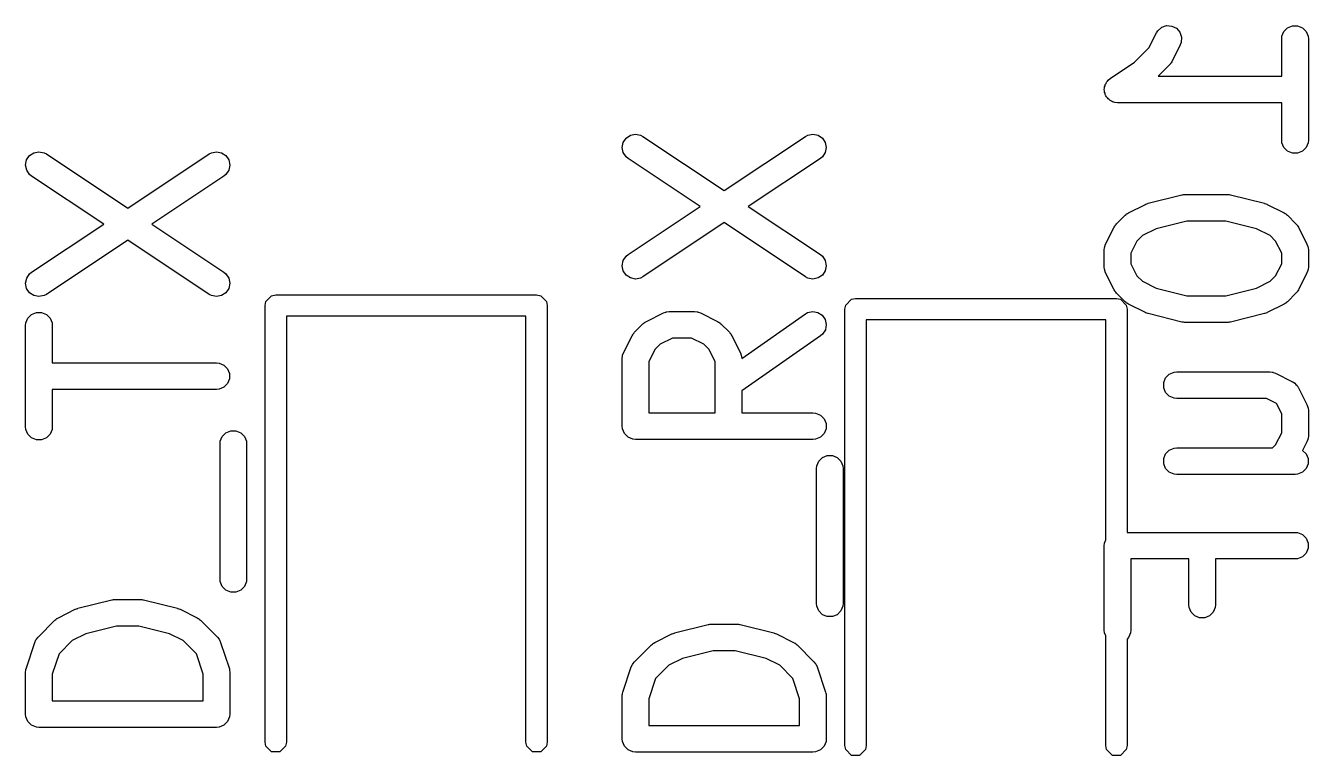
# Model space of a CAD drawing. Header units: millimetres. Extents: x 60 to 220, y -152 to -53.
# Drawn here: x 160.55 to 167.78, y -70.88 to -66.77 of the extents above; entities that cross this region are included whole.
import ezdxf

# ---------------------------------------------------------------- set-up
doc = ezdxf.new("R2010")
doc.units = ezdxf.units.MM
doc.layers.add('F.Silkscreen', color=41, linetype='CONTINUOUS', true_color=0xf2eda1)

msp = doc.modelspace()

# ---------------------------------------------------------------- linework, layer by layer
at = {"layer": 'F.Silkscreen', "linetype": 'CONTINUOUS'}
for p, q in [((166.931283, -66.798159), (166.953391, -66.778986)), ((166.953391, -66.778986), (166.981152, -66.769732)), ((166.981152, -66.769732), (167.010342, -66.771806)), ((167.010342, -66.771806), (167.036517, -66.784894)), ((167.642459, -66.802475), (167.663151, -66.781783)), ((167.663151, -66.781783), (167.690187, -66.770584)), ((167.690187, -66.770584), (167.719451, -66.770584)), ((167.719451, -66.770584), (167.746487, -66.781783)), ((167.746487, -66.781783), (167.767179, -66.802475)), ((166.881275, -66.894954), (166.923451, -66.810602)), ((166.923451, -66.810602), (166.931283, -66.798159)), ((167.036517, -66.784894), (167.05569, -66.807001)), ((167.05569, -66.807001), (167.064944, -66.834763)), ((167.064944, -66.834763), (167.06287, -66.863953)), ((167.629819, -66.844143), (167.63126, -66.829511)), ((167.629819, -67.054857), (167.629819, -66.844143)), ((167.63126, -66.829511), (167.642459, -66.802475)), ((167.767179, -66.802475), (167.778378, -66.829511)), ((167.778378, -66.829511), (167.779819, -66.844143)), ((167.779819, -66.844143), (167.779819, -67.415571)), ((166.799894, -66.976334), (166.881275, -66.894954)), ((167.057615, -66.877684), (167.009996, -66.972922)), ((167.06287, -66.863953), (167.057615, -66.877684)), ((166.663216, -67.067453), (166.799894, -66.976334)), ((166.995947, -66.992414), (166.933504, -67.054857)), ((167.000667, -66.986663), (166.995947, -66.992414)), ((167.002164, -66.985365), (167.000667, -66.986663)), ((167.003583, -66.98311), (167.002164, -66.985365)), ((167.005275, -66.981049), (167.003583, -66.98311)), ((167.006033, -66.979216), (167.005275, -66.981049)), ((167.009996, -66.972922), (167.006033, -66.979216)), ((166.651841, -67.076769), (166.663099, -67.067548)), ((166.663099, -67.067548), (166.663151, -67.067497)), ((166.663151, -67.067497), (166.663173, -67.067487)), ((166.663173, -67.067487), (166.663216, -67.067453)), ((166.933504, -67.054857), (167.629819, -67.054857)), ((166.629819, -67.129778), (166.63126, -67.122573)), ((166.63126, -67.137062), (166.629819, -67.129778)), ((166.63126, -67.115225), (166.634101, -67.108364)), ((166.63126, -67.122573), (166.63126, -67.115225)), ((166.63126, -67.144489), (166.63126, -67.137062)), ((166.634072, -67.151277), (166.63126, -67.144489)), ((166.634101, -67.108364), (166.635558, -67.101084)), ((166.635558, -67.101084), (166.639646, -67.094978)), ((166.639646, -67.094978), (166.642459, -67.088189)), ((166.642459, -67.088189), (166.647709, -67.082938)), ((166.647709, -67.082938), (166.651841, -67.076769)), ((166.635498, -67.158486), (166.634072, -67.151277)), ((166.639617, -67.164664), (166.635498, -67.158486)), ((166.642459, -67.171525), (166.639617, -67.164664)), ((166.647654, -67.17672), (166.642459, -67.171525)), ((166.651731, -67.182835), (166.647654, -67.17672)), ((166.6579, -67.186966), (166.651731, -67.182835)), ((166.663151, -67.192217), (166.6579, -67.186966)), ((166.66994, -67.195029), (166.663151, -67.192217)), ((166.676046, -67.199118), (166.66994, -67.195029)), ((166.683326, -67.200574), (166.676046, -67.199118)), ((166.690187, -67.203416), (166.683326, -67.200574)), ((166.704663, -67.204841), (166.690187, -67.203416)), ((166.70474, -67.204857), (166.704663, -67.204841)), ((166.704766, -67.204851), (166.70474, -67.204857)), ((166.704819, -67.204857), (166.704766, -67.204851)), ((167.629819, -67.204857), (166.704819, -67.204857)), ((167.629819, -67.415571), (167.629819, -67.204857)), ((163.913419, -67.45645), (163.919098, -67.427742)), ((163.919098, -67.427742), (163.935331, -67.403393)), ((163.935331, -67.403393), (163.959646, -67.38711)), ((163.959646, -67.38711), (163.98834, -67.381371)), ((163.98834, -67.381371), (164.017048, -67.38705)), ((164.017048, -67.38705), (164.030021, -67.393967)), ((164.030021, -67.393967), (164.488418, -67.699565)), ((164.488418, -67.699565), (164.946816, -67.393967)), ((164.946816, -67.393967), (164.95979, -67.38705)), ((164.95979, -67.38705), (164.988498, -67.381371)), ((164.988498, -67.381371), (165.017192, -67.38711)), ((165.017192, -67.38711), (165.041507, -67.403393)), ((165.041507, -67.403393), (165.05774, -67.427742)), ((165.05774, -67.427742), (165.063419, -67.45645)), ((167.63126, -67.430203), (167.629819, -67.415571)), ((167.642459, -67.457239), (167.63126, -67.430203)), ((167.778378, -67.430203), (167.767179, -67.457239)), ((167.779819, -67.415571), (167.778378, -67.430203)), ((160.557698, -67.526989), (160.573931, -67.50264)), ((160.573931, -67.50264), (160.598246, -67.486357)), ((160.598246, -67.486357), (160.62694, -67.480618)), ((160.62694, -67.480618), (160.655648, -67.486297)), ((160.655648, -67.486297), (160.668621, -67.493214)), ((160.668621, -67.493214), (161.127018, -67.798812)), ((161.127018, -67.798812), (161.585416, -67.493214)), ((161.585416, -67.493214), (161.59839, -67.486297)), ((161.59839, -67.486297), (161.627098, -67.480618)), ((161.627098, -67.480618), (161.655792, -67.486357)), ((161.655792, -67.486357), (161.680107, -67.50264)), ((161.680107, -67.50264), (161.69634, -67.526989)), ((163.919158, -67.485144), (163.913419, -67.45645)), ((163.935441, -67.509459), (163.919158, -67.485144)), ((165.05768, -67.485144), (165.041397, -67.509459)), ((165.063419, -67.45645), (165.05768, -67.485144)), ((167.663151, -67.477931), (167.642459, -67.457239)), ((167.690187, -67.48913), (167.663151, -67.477931)), ((167.719451, -67.48913), (167.690187, -67.48913)), ((167.746487, -67.477931), (167.719451, -67.48913)), ((167.767179, -67.457239), (167.746487, -67.477931)), ((160.552019, -67.555697), (160.557698, -67.526989)), ((160.557758, -67.584391), (160.552019, -67.555697)), ((161.702019, -67.555697), (161.69628, -67.584391)), ((161.69634, -67.526989), (161.702019, -67.555697)), ((163.946817, -67.518775), (163.935441, -67.509459)), ((164.35321, -67.789704), (163.946817, -67.518775)), ((165.030021, -67.518775), (164.623627, -67.789704)), ((165.041397, -67.509459), (165.030021, -67.518775)), ((160.574041, -67.608706), (160.557758, -67.584391)), ((160.585417, -67.618022), (160.574041, -67.608706)), ((160.99181, -67.888951), (160.585417, -67.618022)), ((161.668621, -67.618022), (161.262227, -67.888951)), ((161.679997, -67.608706), (161.668621, -67.618022)), ((161.69628, -67.584391), (161.679997, -67.608706)), ((166.877105, -67.771382), (167.067581, -67.723763)), ((167.067581, -67.723763), (167.070117, -67.723387)), ((167.070117, -67.723387), (167.071139, -67.722965)), ((167.071139, -67.722965), (167.076651, -67.722422)), ((167.076651, -67.722422), (167.082125, -67.721613)), ((167.082125, -67.721613), (167.083217, -67.721775)), ((167.083217, -67.721775), (167.085771, -67.721524)), ((167.085771, -67.721524), (167.323866, -67.721524)), ((167.323866, -67.721524), (167.326419, -67.721775)), ((167.326419, -67.721775), (167.327512, -67.721613)), ((167.327512, -67.721613), (167.332985, -67.722422)), ((167.332985, -67.722422), (167.338498, -67.722965)), ((167.338498, -67.722965), (167.339519, -67.723387)), ((167.339519, -67.723387), (167.342056, -67.723763)), ((167.342056, -67.723763), (167.532532, -67.771382)), ((163.946817, -68.060633), (164.35321, -67.789704)), ((164.623627, -67.789704), (165.030021, -68.060633)), ((166.766516, -67.82468), (166.861754, -67.777061)), ((166.861754, -67.777061), (166.862823, -67.776651)), ((166.862823, -67.776651), (166.863259, -67.776329)), ((166.863259, -67.776329), (166.869395, -67.774136)), ((166.869395, -67.774136), (166.875485, -67.771806)), ((166.875485, -67.771806), (166.876025, -67.771767)), ((166.876025, -67.771767), (166.877105, -67.771382)), ((167.532532, -67.771382), (167.533611, -67.771767)), ((167.533611, -67.771767), (167.534151, -67.771806)), ((167.534151, -67.771806), (167.540232, -67.774133)), ((167.540232, -67.774133), (167.546378, -67.776329)), ((167.546378, -67.776329), (167.546813, -67.776651)), ((167.546813, -67.776651), (167.547883, -67.777061)), ((167.547883, -67.777061), (167.643121, -67.82468)), ((166.699405, -67.886348), (166.747024, -67.838729)), ((166.747024, -67.838729), (166.752773, -67.83401)), ((166.752773, -67.83401), (166.754073, -67.832512)), ((166.754073, -67.832512), (166.756332, -67.83109)), ((166.756332, -67.83109), (166.758389, -67.829402)), ((166.758389, -67.829402), (166.760216, -67.828644)), ((166.760216, -67.828644), (166.766516, -67.82468)), ((167.643121, -67.82468), (167.649417, -67.828643)), ((167.649417, -67.828643), (167.651247, -67.829401)), ((167.651247, -67.829401), (167.653305, -67.83109)), ((167.653305, -67.83109), (167.655564, -67.832512)), ((167.655564, -67.832512), (167.656863, -67.83401)), ((167.656863, -67.83401), (167.662612, -67.838728)), ((167.662612, -67.838728), (167.710232, -67.886347)), ((160.585417, -68.15988), (160.99181, -67.888951)), ((161.262227, -67.888951), (161.668621, -68.15988)), ((164.488418, -67.879842), (164.030021, -68.185441)), ((164.946816, -68.185441), (164.488418, -67.879842)), ((166.637737, -68.001078), (166.685356, -67.90584)), ((166.685356, -67.90584), (166.68932, -67.89954)), ((166.68932, -67.89954), (166.690078, -67.897713)), ((166.690078, -67.897713), (166.691766, -67.895656)), ((166.691766, -67.895656), (166.693188, -67.893397)), ((166.693188, -67.893397), (166.694686, -67.892097)), ((166.694686, -67.892097), (166.699405, -67.886348)), ((166.921471, -67.914907), (166.844484, -67.953401)), ((167.095005, -67.871524), (166.921471, -67.914907)), ((167.314632, -67.871524), (167.095005, -67.871524)), ((167.488166, -67.914907), (167.314632, -67.871524)), ((167.565153, -67.953401), (167.488166, -67.914907)), ((167.710232, -67.886347), (167.71495, -67.892096)), ((167.71495, -67.892096), (167.71645, -67.893397)), ((167.71645, -67.893397), (167.717872, -67.895656)), ((167.717872, -67.895656), (167.71956, -67.897713)), ((167.71956, -67.897713), (167.720317, -67.89954)), ((167.720317, -67.89954), (167.724282, -67.90584)), ((167.724282, -67.90584), (167.771901, -68.001078)), ((161.127018, -67.979089), (160.668621, -68.284688)), ((161.585416, -68.284688), (161.127018, -67.979089)), ((166.632482, -68.01481), (166.637737, -68.001078)), ((166.814077, -67.983808), (166.779819, -68.052324)), ((166.844484, -67.953401), (166.814077, -67.983808)), ((167.595561, -67.983808), (167.565153, -67.953401)), ((167.629819, -68.052324), (167.595561, -67.983808)), ((167.771901, -68.001078), (167.777156, -68.014809)), ((163.919158, -68.094264), (163.935441, -68.069949)), ((163.935441, -68.069949), (163.946817, -68.060633)), ((165.030021, -68.060633), (165.041397, -68.069949)), ((165.041397, -68.069949), (165.05768, -68.094264)), ((166.629819, -68.034619), (166.63126, -68.019987)), ((166.629819, -68.129857), (166.629819, -68.034619)), ((166.63126, -68.019987), (166.632291, -68.017497)), ((166.632291, -68.017497), (166.632482, -68.01481)), ((166.779819, -68.052324), (166.779819, -68.112152)), ((167.629819, -68.112152), (167.629819, -68.052324)), ((167.777156, -68.014809), (167.777347, -68.017498)), ((167.777347, -68.017498), (167.778378, -68.019987)), ((167.778378, -68.019987), (167.779819, -68.034619)), ((167.779819, -68.034619), (167.779819, -68.129857)), ((163.913419, -68.122958), (163.919158, -68.094264)), ((163.919098, -68.151666), (163.913419, -68.122958)), ((163.935331, -68.176015), (163.919098, -68.151666)), ((165.05774, -68.151666), (165.041507, -68.176015)), ((165.05768, -68.094264), (165.063419, -68.122958)), ((165.063419, -68.122958), (165.05774, -68.151666)), ((166.63126, -68.144489), (166.629819, -68.129857)), ((166.632291, -68.146978), (166.63126, -68.144489)), ((166.632482, -68.149666), (166.632291, -68.146978)), ((166.637737, -68.163398), (166.632482, -68.149666)), ((166.779819, -68.112152), (166.814077, -68.180668)), ((167.595561, -68.180667), (167.629819, -68.112152)), ((167.777156, -68.149667), (167.771901, -68.163398)), ((167.777347, -68.146977), (167.777156, -68.149667)), ((167.778378, -68.144489), (167.777347, -68.146977)), ((167.779819, -68.129857), (167.778378, -68.144489)), ((160.552019, -68.222205), (160.557758, -68.193511)), ((160.557698, -68.250913), (160.552019, -68.222205)), ((160.557758, -68.193511), (160.574041, -68.169196)), ((160.574041, -68.169196), (160.585417, -68.15988)), ((161.668621, -68.15988), (161.679997, -68.169196)), ((161.679997, -68.169196), (161.69628, -68.193511)), ((161.69628, -68.193511), (161.702019, -68.222205)), ((161.702019, -68.222205), (161.69634, -68.250913)), ((163.959646, -68.192298), (163.935331, -68.176015)), ((163.98834, -68.198037), (163.959646, -68.192298)), ((164.017048, -68.192358), (163.98834, -68.198037)), ((164.030021, -68.185441), (164.017048, -68.192358)), ((164.95979, -68.192358), (164.946816, -68.185441)), ((164.988498, -68.198037), (164.95979, -68.192358)), ((165.017192, -68.192298), (164.988498, -68.198037)), ((165.041507, -68.176015), (165.017192, -68.192298)), ((166.685356, -68.258636), (166.637737, -68.163398)), ((166.814077, -68.180668), (166.844484, -68.211075)), ((166.844484, -68.211075), (166.921471, -68.249568)), ((167.488166, -68.249568), (167.565153, -68.211074)), ((167.565153, -68.211074), (167.595561, -68.180667)), ((167.771901, -68.163398), (167.724282, -68.258636)), ((160.573931, -68.275262), (160.557698, -68.250913)), ((160.598246, -68.291545), (160.573931, -68.275262)), ((160.62694, -68.297284), (160.598246, -68.291545)), ((160.655648, -68.291605), (160.62694, -68.297284)), ((160.668621, -68.284688), (160.655648, -68.291605)), ((161.59839, -68.291605), (161.585416, -68.284688)), ((161.627098, -68.297284), (161.59839, -68.291605)), ((161.655792, -68.291545), (161.627098, -68.297284)), ((161.680107, -68.275262), (161.655792, -68.291545)), ((161.69634, -68.250913), (161.680107, -68.275262)), ((161.905767, -68.325039), (161.938239, -68.292567)), ((161.938239, -68.292567), (161.9612, -68.288)), ((161.9612, -68.288), (163.4312, -68.288)), ((163.4312, -68.288), (163.454161, -68.292567)), ((163.454161, -68.292567), (163.486633, -68.325039)), ((166.68932, -68.264935), (166.685356, -68.258636)), ((166.690078, -68.266763), (166.68932, -68.264935)), ((166.691766, -68.268819), (166.690078, -68.266763)), ((166.693188, -68.271079), (166.691766, -68.268819)), ((166.694686, -68.272378), (166.693188, -68.271079)), ((166.699405, -68.278128), (166.694686, -68.272378)), ((166.747024, -68.325747), (166.699405, -68.278128)), ((166.921471, -68.249568), (167.095005, -68.292952)), ((167.095005, -68.292952), (167.314632, -68.292952)), ((167.314632, -68.292952), (167.488166, -68.249568)), ((167.710232, -68.278129), (167.662612, -68.325748)), ((167.71495, -68.272379), (167.710232, -68.278129)), ((167.71645, -68.271079), (167.71495, -68.272379)), ((167.717872, -68.268819), (167.71645, -68.271079)), ((167.71956, -68.266763), (167.717872, -68.268819)), ((167.720317, -68.264935), (167.71956, -68.266763)), ((167.724282, -68.258636), (167.720317, -68.264935)), ((161.9012, -68.348), (161.905767, -68.325039)), ((161.9012, -70.808), (161.9012, -68.348)), ((163.486633, -68.325039), (163.4912, -68.348)), ((163.4912, -68.348), (163.4912, -70.808)), ((165.1686, -68.3678), (165.173167, -68.344839)), ((165.1686, -70.8278), (165.1686, -68.3678)), ((165.173167, -68.344839), (165.205639, -68.312367)), ((165.205639, -68.312367), (165.2286, -68.3078)), ((165.2286, -68.3078), (166.6986, -68.3078)), ((166.6986, -68.3078), (166.721561, -68.312367)), ((166.721561, -68.312367), (166.754033, -68.344839)), ((166.752773, -68.330465), (166.747024, -68.325747)), ((166.754073, -68.331964), (166.752773, -68.330465)), ((166.754033, -68.344839), (166.7586, -68.3678)), ((166.756332, -68.333385), (166.754073, -68.331964)), ((166.758389, -68.335074), (166.756332, -68.333385)), ((166.760216, -68.335831), (166.758389, -68.335074)), ((166.7586, -68.3678), (166.7586, -69.626286)), ((166.766516, -68.339796), (166.760216, -68.335831)), ((166.861754, -68.387415), (166.766516, -68.339796)), ((167.643121, -68.339796), (167.547883, -68.387415)), ((167.649417, -68.335832), (167.643121, -68.339796)), ((167.651247, -68.335075), (167.649417, -68.335832)), ((167.653305, -68.333385), (167.651247, -68.335075)), ((167.655564, -68.331964), (167.653305, -68.333385)), ((167.656863, -68.330465), (167.655564, -68.331964)), ((167.662612, -68.325748), (167.656863, -68.330465)), ((160.552019, -68.46038), (160.55346, -68.445748)), ((160.55346, -68.445748), (160.564659, -68.418712)), ((160.564659, -68.418712), (160.585351, -68.39802)), ((160.585351, -68.39802), (160.612387, -68.386821)), ((160.612387, -68.386821), (160.641651, -68.386821)), ((160.641651, -68.386821), (160.668687, -68.39802)), ((160.668687, -68.39802), (160.689379, -68.418712)), ((160.689379, -68.418712), (160.700578, -68.445748)), ((160.700578, -68.445748), (160.702019, -68.46038)), ((163.3712, -68.408), (162.0212, -68.408)), ((162.0212, -68.408), (162.0212, -70.808)), ((163.3712, -70.808), (163.3712, -68.408)), ((164.030624, -68.450957), (164.036373, -68.446238)), ((164.036373, -68.446238), (164.037673, -68.44474)), ((164.037673, -68.44474), (164.039932, -68.443318)), ((164.039932, -68.443318), (164.041989, -68.44163)), ((164.041989, -68.44163), (164.043816, -68.440872)), ((164.043816, -68.440872), (164.050116, -68.436908)), ((164.050116, -68.436908), (164.145354, -68.389289)), ((164.145354, -68.389289), (164.159085, -68.384034)), ((164.159085, -68.384034), (164.161774, -68.383842)), ((164.161774, -68.383842), (164.164263, -68.382812)), ((164.164263, -68.382812), (164.178895, -68.381371)), ((164.178895, -68.381371), (164.321752, -68.381371)), ((164.321752, -68.381371), (164.336384, -68.382812)), ((164.336384, -68.382812), (164.338873, -68.383843)), ((164.338873, -68.383843), (164.341561, -68.384034)), ((164.341561, -68.384034), (164.355293, -68.389289)), ((164.355293, -68.389289), (164.450531, -68.436908)), ((164.450531, -68.436908), (164.45683, -68.440872)), ((164.45683, -68.440872), (164.458658, -68.44163)), ((164.458658, -68.44163), (164.460714, -68.443318)), ((164.460714, -68.443318), (164.462974, -68.44474)), ((164.462974, -68.44474), (164.464273, -68.446238)), ((164.464273, -68.446238), (164.470023, -68.450957)), ((164.587118, -68.645731), (164.94541, -68.394928)), ((164.94541, -68.394928), (164.958223, -68.387718)), ((164.958223, -68.387718), (164.986794, -68.381389)), ((164.986794, -68.381389), (165.015612, -68.386474)), ((165.015612, -68.386474), (165.04029, -68.402201)), ((165.04029, -68.402201), (165.057072, -68.426175)), ((165.057072, -68.426175), (165.063402, -68.454746)), ((166.6386, -68.4278), (165.2886, -68.4278)), ((165.2886, -68.4278), (165.2886, -70.8278)), ((166.6386, -69.668934), (166.6386, -68.4278)), ((166.862823, -68.387824), (166.861754, -68.387415)), ((166.863259, -68.388147), (166.862823, -68.387824)), ((166.869395, -68.390339), (166.863259, -68.388147)), ((166.875485, -68.39267), (166.869395, -68.390339)), ((166.876025, -68.392708), (166.875485, -68.39267)), ((166.877105, -68.393094), (166.876025, -68.392708)), ((167.067581, -68.440713), (166.877105, -68.393094)), ((167.070117, -68.441088), (167.067581, -68.440713)), ((167.071139, -68.441511), (167.070117, -68.441088)), ((167.076651, -68.442053), (167.071139, -68.441511)), ((167.082125, -68.442863), (167.076651, -68.442053)), ((167.083217, -68.4427), (167.082125, -68.442863)), ((167.085771, -68.442952), (167.083217, -68.4427)), ((167.323866, -68.442952), (167.085771, -68.442952)), ((167.326419, -68.4427), (167.323866, -68.442952)), ((167.327512, -68.442863), (167.326419, -68.4427)), ((167.332985, -68.442053), (167.327512, -68.442863)), ((167.338498, -68.441511), (167.332985, -68.442053)), ((167.339519, -68.441088), (167.338498, -68.441511)), ((167.342056, -68.440713), (167.339519, -68.441088)), ((167.532532, -68.393094), (167.342056, -68.440713)), ((167.533611, -68.392708), (167.532532, -68.393094)), ((167.534151, -68.39267), (167.533611, -68.392708)), ((167.540232, -68.390342), (167.534151, -68.39267)), ((167.546378, -68.388147), (167.540232, -68.390342)), ((167.546813, -68.387824), (167.546378, -68.388147)), ((167.547883, -68.387415), (167.546813, -68.387824)), ((160.552019, -69.031808), (160.552019, -68.46038)), ((160.702019, -68.46038), (160.702019, -68.671094)), ((163.921337, -68.613306), (163.968956, -68.518068)), ((163.968956, -68.518068), (163.97292, -68.511768)), ((163.97292, -68.511768), (163.973678, -68.509941)), ((163.973678, -68.509941), (163.975366, -68.507884)), ((163.975366, -68.507884), (163.976788, -68.505625)), ((163.976788, -68.505625), (163.978286, -68.504325)), ((163.978286, -68.504325), (163.983005, -68.498576)), ((163.983005, -68.498576), (164.030624, -68.450957)), ((164.470023, -68.450957), (164.517642, -68.498576)), ((164.517642, -68.498576), (164.52236, -68.504325)), ((164.52236, -68.504325), (164.523859, -68.505625)), ((164.523859, -68.505625), (164.52528, -68.507884)), ((164.52528, -68.507884), (164.526969, -68.509941)), ((164.526969, -68.509941), (164.527726, -68.511768)), ((164.527726, -68.511768), (164.531691, -68.518068)), ((164.531691, -68.518068), (164.57931, -68.613306)), ((165.031429, -68.517813), (164.587228, -68.828753)), ((165.042589, -68.508242), (165.031429, -68.517813)), ((165.058316, -68.483563), (165.042589, -68.508242)), ((165.063402, -68.454746), (165.058316, -68.483563)), ((164.128084, -68.565629), (164.097677, -68.596036)), ((164.1966, -68.531371), (164.128084, -68.565629)), ((164.304047, -68.531371), (164.1966, -68.531371)), ((164.372563, -68.565629), (164.304047, -68.531371)), ((164.40297, -68.596036), (164.372563, -68.565629)), ((163.913419, -68.646847), (163.91486, -68.632215)), ((163.913419, -69.027799), (163.913419, -68.646847)), ((163.91486, -68.632215), (163.915891, -68.629725)), ((163.915891, -68.629725), (163.916082, -68.627038)), ((163.916082, -68.627038), (163.921337, -68.613306)), ((164.097677, -68.596036), (164.063419, -68.664552)), ((164.437228, -68.664552), (164.40297, -68.596036)), ((164.57931, -68.613306), (164.584565, -68.627037)), ((164.584565, -68.627037), (164.584756, -68.629726)), ((164.584756, -68.629726), (164.585787, -68.632215)), ((164.585787, -68.632215), (164.587118, -68.645731)), ((160.702019, -68.671094), (161.627019, -68.671094)), ((161.627019, -68.671094), (161.641651, -68.672535)), ((161.641651, -68.672535), (161.668687, -68.683734)), ((161.668687, -68.683734), (161.689379, -68.704426)), ((161.689379, -68.704426), (161.700578, -68.731462)), ((161.700578, -68.731462), (161.700578, -68.760726)), ((164.063419, -68.664552), (164.063419, -68.952799)), ((164.437228, -68.952799), (164.437228, -68.664552)), ((166.975792, -68.754856), (166.996484, -68.734164)), ((166.996484, -68.734164), (167.02352, -68.722965)), ((167.02352, -68.722965), (167.038152, -68.721524)), ((167.038152, -68.721524), (167.561961, -68.721524)), ((167.561961, -68.721524), (167.576593, -68.722965)), ((167.576593, -68.722965), (167.579082, -68.723996)), ((167.579082, -68.723996), (167.58177, -68.724187)), ((167.58177, -68.724187), (167.595502, -68.729442)), ((167.595502, -68.729442), (167.690741, -68.777061)), ((161.668687, -68.808454), (161.641651, -68.819653)), ((161.689379, -68.787762), (161.668687, -68.808454)), ((161.700578, -68.760726), (161.689379, -68.787762)), ((166.964593, -68.781892), (166.975792, -68.754856)), ((166.964593, -68.811156), (166.964593, -68.781892)), ((167.690741, -68.777061), (167.693187, -68.778601)), ((167.693187, -68.778601), (167.694342, -68.778986)), ((167.694342, -68.778986), (167.695779, -68.780232)), ((167.695779, -68.780232), (167.703183, -68.784893)), ((167.703183, -68.784893), (167.709342, -68.791995)), ((167.709342, -68.791995), (167.71645, -68.798159)), ((167.71645, -68.798159), (167.721111, -68.805564)), ((167.721111, -68.805564), (167.722357, -68.807001)), ((167.722357, -68.807001), (167.722741, -68.808154)), ((167.722741, -68.808154), (167.724282, -68.810602)), ((161.627019, -68.821094), (160.702019, -68.821094)), ((160.702019, -68.821094), (160.702019, -69.031808)), ((161.641651, -68.819653), (161.627019, -68.821094)), ((164.587228, -68.828753), (164.587228, -68.952799)), ((166.975792, -68.838192), (166.964593, -68.811156)), ((166.996484, -68.858884), (166.975792, -68.838192)), ((167.02352, -68.870083), (166.996484, -68.858884)), ((167.038152, -68.871524), (167.02352, -68.870083)), ((167.544256, -68.871524), (167.038152, -68.871524)), ((167.601298, -68.900044), (167.544256, -68.871524)), ((167.724282, -68.810602), (167.771901, -68.90584)), ((164.063419, -68.952799), (164.437228, -68.952799)), ((164.587228, -68.952799), (164.988419, -68.952799)), ((164.988419, -68.952799), (165.003051, -68.95424)), ((167.629819, -68.957086), (167.601298, -68.900044)), ((167.771901, -68.90584), (167.777156, -68.919571)), ((167.777156, -68.919571), (167.777347, -68.92226)), ((167.777347, -68.92226), (167.778378, -68.924749)), ((167.778378, -68.924749), (167.779819, -68.939381)), ((167.779819, -68.939381), (167.779819, -69.082238)), ((165.003051, -68.95424), (165.030087, -68.965439)), ((165.030087, -68.965439), (165.050779, -68.986131)), ((165.050779, -68.986131), (165.061978, -69.013167)), ((165.061978, -69.013167), (165.061978, -69.042431)), ((167.629819, -69.064533), (167.629819, -68.957086)), ((160.55346, -69.04644), (160.552019, -69.031808)), ((160.564659, -69.073476), (160.55346, -69.04644)), ((160.585351, -69.094168), (160.564659, -69.073476)), ((160.612387, -69.105367), (160.585351, -69.094168)), ((160.668687, -69.094168), (160.641651, -69.105367)), ((160.689379, -69.073476), (160.668687, -69.094168)), ((160.700578, -69.04644), (160.689379, -69.073476)), ((160.702019, -69.031808), (160.700578, -69.04644)), ((161.648698, -69.112415), (161.659897, -69.085379)), ((161.659897, -69.085379), (161.680589, -69.064687)), ((161.680589, -69.064687), (161.707625, -69.053488)), ((161.707625, -69.053488), (161.736889, -69.053488)), ((161.736889, -69.053488), (161.763925, -69.064687)), ((161.763925, -69.064687), (161.784617, -69.085379)), ((161.784617, -69.085379), (161.795816, -69.112415)), ((163.91486, -69.042431), (163.913419, -69.027799)), ((163.926059, -69.069467), (163.91486, -69.042431)), ((163.946751, -69.090159), (163.926059, -69.069467)), ((163.973787, -69.101358), (163.946751, -69.090159)), ((165.030087, -69.090159), (165.003051, -69.101358)), ((165.050779, -69.069467), (165.030087, -69.090159)), ((165.061978, -69.042431), (165.050779, -69.069467)), ((167.595561, -69.133048), (167.629819, -69.064533)), ((167.778378, -69.09687), (167.777347, -69.099358)), ((167.779819, -69.082238), (167.778378, -69.09687)), ((160.641651, -69.105367), (160.612387, -69.105367)), ((161.647257, -69.127047), (161.648698, -69.112415)), ((161.647257, -69.888952), (161.647257, -69.127047)), ((161.795816, -69.112415), (161.797257, -69.127047)), ((161.797257, -69.127047), (161.797257, -69.888952)), ((163.988419, -69.102799), (163.973787, -69.101358)), ((164.988419, -69.102799), (163.988419, -69.102799)), ((165.003051, -69.101358), (164.988419, -69.102799)), ((166.975792, -69.183427), (166.996484, -69.162735)), ((166.996484, -69.162735), (167.02352, -69.151536)), ((167.02352, -69.151536), (167.038152, -69.150095)), ((167.038152, -69.150095), (167.578514, -69.150095)), ((167.578514, -69.150095), (167.595561, -69.133048)), ((167.771901, -69.115779), (167.747777, -69.164025)), ((167.747777, -69.164025), (167.767179, -69.183427)), ((167.777156, -69.102048), (167.771901, -69.115779)), ((167.777347, -69.099358), (167.777156, -69.102048)), ((165.010098, -69.251263), (165.021297, -69.224227)), ((165.021297, -69.224227), (165.041989, -69.203535)), ((165.041989, -69.203535), (165.069025, -69.192336)), ((165.069025, -69.192336), (165.098289, -69.192336)), ((165.098289, -69.192336), (165.125325, -69.203535)), ((165.125325, -69.203535), (165.146017, -69.224227)), ((165.146017, -69.224227), (165.157216, -69.251263)), ((166.964593, -69.210463), (166.975792, -69.183427)), ((166.964593, -69.239727), (166.964593, -69.210463)), ((166.975792, -69.266763), (166.964593, -69.239727)), ((167.767179, -69.183427), (167.778378, -69.210463)), ((167.778378, -69.239727), (167.767179, -69.266763)), ((167.778378, -69.210463), (167.778378, -69.239727)), ((165.008657, -69.265895), (165.010098, -69.251263)), ((165.008657, -70.0278), (165.008657, -69.265895)), ((165.157216, -69.251263), (165.158657, -69.265895)), ((165.158657, -69.265895), (165.158657, -70.0278)), ((166.996484, -69.287455), (166.975792, -69.266763)), ((167.02352, -69.298654), (166.996484, -69.287455)), ((167.038152, -69.300095), (167.02352, -69.298654)), ((167.704819, -69.300095), (167.038152, -69.300095)), ((167.719451, -69.298654), (167.704819, -69.300095)), ((167.746487, -69.287455), (167.719451, -69.298654)), ((167.767179, -69.266763), (167.746487, -69.287455)), ((166.63126, -69.686654), (166.6386, -69.668934)), ((166.7586, -69.626286), (167.704819, -69.626286)), ((167.704819, -69.626286), (167.719451, -69.627727)), ((167.719451, -69.627727), (167.746487, -69.638926)), ((167.746487, -69.638926), (167.767179, -69.659618)), ((167.767179, -69.659618), (167.778378, -69.686654)), ((166.629819, -69.701286), (166.63126, -69.686654)), ((166.629819, -70.177476), (166.629819, -69.701286)), ((167.767179, -69.742954), (167.746487, -69.763646)), ((167.778378, -69.715918), (167.767179, -69.742954)), ((167.778378, -69.686654), (167.778378, -69.715918)), ((167.106009, -69.776286), (166.779819, -69.776286)), ((166.779819, -69.776286), (166.779819, -70.177476)), ((167.106009, -70.034619), (167.106009, -69.776286)), ((167.704819, -69.776286), (167.256009, -69.776286)), ((167.256009, -69.776286), (167.256009, -70.034619)), ((167.719451, -69.774845), (167.704819, -69.776286)), ((167.746487, -69.763646), (167.719451, -69.774845)), ((161.648698, -69.903584), (161.647257, -69.888952)), ((161.797257, -69.888952), (161.795816, -69.903584)), ((161.659897, -69.93062), (161.648698, -69.903584)), ((161.680589, -69.951312), (161.659897, -69.93062)), ((161.707625, -69.962511), (161.680589, -69.951312)), ((161.736889, -69.962511), (161.707625, -69.962511)), ((161.763925, -69.951312), (161.736889, -69.962511)), ((161.784617, -69.93062), (161.763925, -69.951312)), ((161.795816, -69.903584), (161.784617, -69.93062)), ((160.846924, -70.054286), (161.0374, -70.006667)), ((161.0374, -70.006667), (161.039936, -70.006291)), ((161.039936, -70.006291), (161.040958, -70.005869)), ((161.040958, -70.005869), (161.04647, -70.005326)), ((161.04647, -70.005326), (161.051944, -70.004517)), ((161.051944, -70.004517), (161.053036, -70.004679)), ((161.053036, -70.004679), (161.05559, -70.004428)), ((161.05559, -70.004428), (161.198447, -70.004428)), ((161.198447, -70.004428), (161.201, -70.004679)), ((161.201, -70.004679), (161.202093, -70.004517)), ((161.202093, -70.004517), (161.207566, -70.005326)), ((161.207566, -70.005326), (161.213079, -70.005869)), ((161.213079, -70.005869), (161.2141, -70.006291)), ((161.2141, -70.006291), (161.216637, -70.006667)), ((161.216637, -70.006667), (161.407113, -70.054286)), ((165.010098, -70.042432), (165.008657, -70.0278)), ((165.158657, -70.0278), (165.157216, -70.042432)), ((167.10745, -70.049251), (167.106009, -70.034619)), ((167.256009, -70.034619), (167.254568, -70.049251)), ((160.73004, -70.111546), (160.736335, -70.107584)), ((160.736335, -70.107584), (160.831573, -70.059965)), ((160.831573, -70.059965), (160.832642, -70.059555)), ((160.832642, -70.059555), (160.833078, -70.059233)), ((160.833078, -70.059233), (160.839214, -70.05704)), ((160.839214, -70.05704), (160.845304, -70.05471)), ((160.845304, -70.05471), (160.845844, -70.054671)), ((160.845844, -70.054671), (160.846924, -70.054286)), ((161.407113, -70.054286), (161.408192, -70.054671)), ((161.408192, -70.054671), (161.408732, -70.05471)), ((161.408732, -70.05471), (161.414813, -70.057037)), ((161.414813, -70.057037), (161.420959, -70.059233)), ((161.420959, -70.059233), (161.421394, -70.059555)), ((161.421394, -70.059555), (161.422464, -70.059965)), ((161.422464, -70.059965), (161.517702, -70.107584)), ((161.517702, -70.107584), (161.523998, -70.111547)), ((165.021297, -70.069468), (165.010098, -70.042432)), ((165.041989, -70.09016), (165.021297, -70.069468)), ((165.069025, -70.101359), (165.041989, -70.09016)), ((165.098289, -70.101359), (165.069025, -70.101359)), ((165.125325, -70.09016), (165.098289, -70.101359)), ((165.146017, -70.069468), (165.125325, -70.09016)), ((165.157216, -70.042432), (165.146017, -70.069468)), ((167.118649, -70.076287), (167.10745, -70.049251)), ((167.139341, -70.096979), (167.118649, -70.076287)), ((167.166377, -70.108178), (167.139341, -70.096979)), ((167.195641, -70.108178), (167.166377, -70.108178)), ((167.222677, -70.096979), (167.195641, -70.108178)), ((167.243369, -70.076287), (167.222677, -70.096979)), ((167.254568, -70.049251), (167.243369, -70.076287)), ((160.621605, -70.216871), (160.716843, -70.121633)), ((160.716843, -70.121633), (160.722593, -70.116912)), ((160.722593, -70.116912), (160.723892, -70.115416)), ((160.723892, -70.115416), (160.726146, -70.113996)), ((160.726146, -70.113996), (160.728208, -70.112305)), ((160.728208, -70.112305), (160.73004, -70.111546)), ((161.064824, -70.154428), (160.89129, -70.197811)), ((161.189213, -70.154428), (161.064824, -70.154428)), ((161.362747, -70.197811), (161.189213, -70.154428)), ((161.523998, -70.111547), (161.525828, -70.112305)), ((161.525828, -70.112305), (161.527886, -70.113994)), ((161.527886, -70.113994), (161.530145, -70.115416)), ((161.530145, -70.115416), (161.531444, -70.116914)), ((161.531444, -70.116914), (161.537194, -70.121633)), ((161.537194, -70.121633), (161.632433, -70.216871)), ((164.208324, -70.193134), (164.3988, -70.145515)), ((164.3988, -70.145515), (164.401336, -70.145139)), ((164.401336, -70.145139), (164.402358, -70.144717)), ((164.402358, -70.144717), (164.40787, -70.144174)), ((164.40787, -70.144174), (164.413344, -70.143365)), ((164.413344, -70.143365), (164.414436, -70.143527)), ((164.414436, -70.143527), (164.41699, -70.143276)), ((164.41699, -70.143276), (164.559847, -70.143276)), ((164.559847, -70.143276), (164.5624, -70.143527)), ((164.5624, -70.143527), (164.563493, -70.143365)), ((164.563493, -70.143365), (164.568966, -70.144174)), ((164.568966, -70.144174), (164.574479, -70.144717)), ((164.574479, -70.144717), (164.5755, -70.145139)), ((164.5755, -70.145139), (164.578037, -70.145515)), ((164.578037, -70.145515), (164.768513, -70.193134)), ((166.63126, -70.192108), (166.629819, -70.177476)), ((166.779819, -70.177476), (166.778378, -70.192108)), ((160.555868, -70.389044), (160.603487, -70.246187)), ((160.603487, -70.246187), (160.609481, -70.232762)), ((160.609481, -70.232762), (160.611246, -70.230726)), ((160.611246, -70.230726), (160.612278, -70.228236)), ((160.612278, -70.228236), (160.621605, -70.216871)), ((160.814303, -70.236305), (160.74019, -70.310417)), ((160.89129, -70.197811), (160.814303, -70.236305)), ((161.439734, -70.236305), (161.362747, -70.197811)), ((161.513848, -70.310418), (161.439734, -70.236305)), ((161.632433, -70.216871), (161.641761, -70.228236)), ((161.641761, -70.228236), (161.642792, -70.230726)), ((161.642792, -70.230726), (161.644557, -70.232761)), ((161.644557, -70.232761), (161.650551, -70.246187)), ((161.650551, -70.246187), (161.69817, -70.389043)), ((164.085292, -70.254264), (164.087546, -70.252844)), ((164.087546, -70.252844), (164.089608, -70.251153)), ((164.089608, -70.251153), (164.09144, -70.250394)), ((164.09144, -70.250394), (164.097735, -70.246432)), ((164.097735, -70.246432), (164.192973, -70.198813)), ((164.192973, -70.198813), (164.194042, -70.198403)), ((164.194042, -70.198403), (164.194478, -70.198081)), ((164.194478, -70.198081), (164.200614, -70.195888)), ((164.200614, -70.195888), (164.206704, -70.193558)), ((164.206704, -70.193558), (164.207244, -70.193519)), ((164.207244, -70.193519), (164.208324, -70.193134)), ((164.768513, -70.193134), (164.769592, -70.193519)), ((164.769592, -70.193519), (164.770132, -70.193558)), ((164.770132, -70.193558), (164.776213, -70.195885)), ((164.776213, -70.195885), (164.782359, -70.198081)), ((164.782359, -70.198081), (164.782794, -70.198403)), ((164.782794, -70.198403), (164.783864, -70.198813)), ((164.783864, -70.198813), (164.879102, -70.246432)), ((164.879102, -70.246432), (164.885398, -70.250395)), ((164.885398, -70.250395), (164.887228, -70.251153)), ((164.887228, -70.251153), (164.889286, -70.252842)), ((164.889286, -70.252842), (164.891545, -70.254264)), ((166.6386, -70.209827), (166.63126, -70.192108)), ((166.6386, -70.8278), (166.6386, -70.209827)), ((166.767179, -70.219144), (166.7586, -70.227723)), ((166.7586, -70.227723), (166.7586, -70.8278)), ((166.778378, -70.192108), (166.767179, -70.219144)), ((160.74019, -70.310417), (160.702019, -70.424931)), ((161.552019, -70.424931), (161.513848, -70.310418)), ((163.983005, -70.355719), (164.078243, -70.260481)), ((164.078243, -70.260481), (164.083993, -70.25576)), ((164.083993, -70.25576), (164.085292, -70.254264)), ((164.426224, -70.293276), (164.25269, -70.336659)), ((164.550613, -70.293276), (164.426224, -70.293276)), ((164.724147, -70.336659), (164.550613, -70.293276)), ((164.891545, -70.254264), (164.892844, -70.255762)), ((164.892844, -70.255762), (164.898594, -70.260481)), ((164.898594, -70.260481), (164.993833, -70.355719)), ((160.553198, -70.400783), (160.55346, -70.398129)), ((160.55346, -70.398129), (160.554218, -70.396297)), ((160.554218, -70.396297), (160.555868, -70.389044)), ((161.69817, -70.389043), (161.699819, -70.396298)), ((161.699819, -70.396298), (161.700578, -70.398129)), ((161.700578, -70.398129), (161.700839, -70.400782)), ((163.917268, -70.527892), (163.964887, -70.385035)), ((163.964887, -70.385035), (163.970881, -70.37161)), ((163.970881, -70.37161), (163.972646, -70.369574)), ((163.972646, -70.369574), (163.973678, -70.367084)), ((163.973678, -70.367084), (163.983005, -70.355719)), ((164.175703, -70.375153), (164.10159, -70.449265)), ((164.25269, -70.336659), (164.175703, -70.375153)), ((164.801134, -70.375153), (164.724147, -70.336659)), ((164.875248, -70.449266), (164.801134, -70.375153)), ((164.993833, -70.355719), (165.003161, -70.367084)), ((165.003161, -70.367084), (165.004192, -70.369574)), ((165.004192, -70.369574), (165.005957, -70.371609)), ((165.005957, -70.371609), (165.011951, -70.385035)), ((165.011951, -70.385035), (165.05957, -70.527891)), ((160.552019, -70.412761), (160.552748, -70.405355)), ((160.552019, -70.650856), (160.552019, -70.412761)), ((160.552608, -70.403381), (160.553198, -70.400783)), ((160.552748, -70.405355), (160.552608, -70.403381)), ((160.702019, -70.424931), (160.702019, -70.575856)), ((161.552019, -70.575856), (161.552019, -70.424931)), ((161.700839, -70.400782), (161.70143, -70.40338)), ((161.70143, -70.40338), (161.701289, -70.405354)), ((161.701289, -70.405354), (161.702019, -70.412761)), ((161.702019, -70.412761), (161.702019, -70.650856)), ((164.10159, -70.449265), (164.063419, -70.563779)), ((164.913419, -70.563779), (164.875248, -70.449266)), ((163.914008, -70.542229), (163.914598, -70.539631)), ((163.914148, -70.544203), (163.914008, -70.542229)), ((163.914598, -70.539631), (163.91486, -70.536977)), ((163.91486, -70.536977), (163.915618, -70.535145)), ((163.915618, -70.535145), (163.917268, -70.527892)), ((165.05957, -70.527891), (165.061219, -70.535146)), ((165.061219, -70.535146), (165.061978, -70.536977)), ((165.061978, -70.536977), (165.062239, -70.53963)), ((165.062239, -70.53963), (165.06283, -70.542228)), ((165.06283, -70.542228), (165.062689, -70.544202)), ((160.702019, -70.575856), (161.552019, -70.575856)), ((163.913419, -70.551609), (163.914148, -70.544203)), ((163.913419, -70.789704), (163.913419, -70.551609)), ((164.063419, -70.563779), (164.063419, -70.714704)), ((164.913419, -70.714704), (164.913419, -70.563779)), ((165.062689, -70.544202), (165.063419, -70.551609)), ((165.063419, -70.551609), (165.063419, -70.789704)), ((160.55346, -70.665488), (160.552019, -70.650856)), ((160.564659, -70.692524), (160.55346, -70.665488)), ((161.700578, -70.665488), (161.689379, -70.692524)), ((161.702019, -70.650856), (161.700578, -70.665488)), ((160.585351, -70.713216), (160.564659, -70.692524)), ((160.612387, -70.724415), (160.585351, -70.713216)), ((160.627019, -70.725856), (160.612387, -70.724415)), ((161.627019, -70.725856), (160.627019, -70.725856)), ((161.641651, -70.724415), (161.627019, -70.725856)), ((161.668687, -70.713216), (161.641651, -70.724415)), ((161.689379, -70.692524), (161.668687, -70.713216)), ((164.063419, -70.714704), (164.913419, -70.714704)), ((161.905767, -70.830961), (161.9012, -70.808)), ((161.938239, -70.863433), (161.905767, -70.830961)), ((162.016633, -70.830961), (161.984161, -70.863433)), ((162.0212, -70.808), (162.016633, -70.830961)), ((163.375767, -70.830961), (163.3712, -70.808)), ((163.408239, -70.863433), (163.375767, -70.830961)), ((163.486633, -70.830961), (163.454161, -70.863433)), ((163.4912, -70.808), (163.486633, -70.830961)), ((163.91486, -70.804336), (163.913419, -70.789704)), ((163.926059, -70.831372), (163.91486, -70.804336)), ((163.946751, -70.852064), (163.926059, -70.831372)), ((165.050779, -70.831372), (165.030087, -70.852064)), ((165.061978, -70.804336), (165.050779, -70.831372)), ((165.063419, -70.789704), (165.061978, -70.804336)), ((165.173167, -70.850761), (165.1686, -70.8278)), ((165.2886, -70.8278), (165.284033, -70.850761)), ((166.643167, -70.850761), (166.6386, -70.8278)), ((166.7586, -70.8278), (166.754033, -70.850761)), ((161.984161, -70.863433), (161.938239, -70.863433)), ((163.454161, -70.863433), (163.408239, -70.863433)), ((163.973787, -70.863263), (163.946751, -70.852064)), ((163.988419, -70.864704), (163.973787, -70.863263)), ((164.988419, -70.864704), (163.988419, -70.864704)), ((165.003051, -70.863263), (164.988419, -70.864704)), ((165.030087, -70.852064), (165.003051, -70.863263)), ((165.205639, -70.883233), (165.173167, -70.850761)), ((165.251561, -70.883233), (165.205639, -70.883233)), ((165.284033, -70.850761), (165.251561, -70.883233)), ((166.675639, -70.883233), (166.643167, -70.850761)), ((166.721561, -70.883233), (166.675639, -70.883233)), ((166.754033, -70.850761), (166.721561, -70.883233))]:
    msp.add_line(p, q, dxfattribs=at)

doc.saveas('drawing.dxf')
